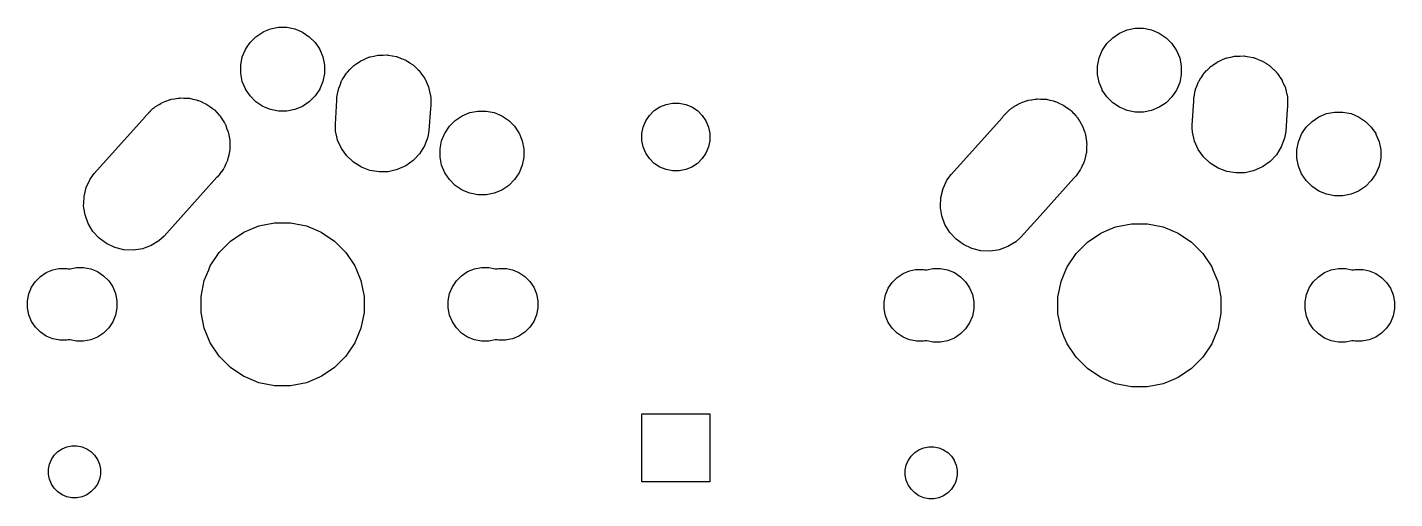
# Model space of a CAD drawing. Extents: x 53 to 306, y -113 to -55.
# Drawn here: x 246.01 to 280.3, y -109.65 to -97.82 of the extents above; entities that cross this region are included whole.
import ezdxf

# ---------------------------------------------------------------- set-up
doc = ezdxf.new("R2010")
doc.units = 0
doc.layers.add('BLACK', color=7, linetype='CONTINUOUS')

msp = doc.modelspace()

# ---------------------------------------------------------------- linework, layer by layer
at = {"layer": 'BLACK', "linetype": 'CONTINUOUS'}
for p, q in [((251.596, -98.205), (251.742, -98.0586)), ((251.742, -98.0586), (251.914, -97.9436)), ((251.914, -97.9436), (251.942, -97.9322)), ((251.942, -97.9322), (252.105, -97.8644)), ((252.105, -97.8644), (252.308, -97.824)), ((252.308, -97.824), (252.516, -97.824)), ((252.516, -97.824), (252.719, -97.8644)), ((252.719, -97.8644), (252.882, -97.9322)), ((252.882, -97.9322), (252.91, -97.9436)), ((252.91, -97.9436), (253.082, -98.0586)), ((253.082, -98.0586), (253.228, -98.205)), ((273.23, -98.0836), (273.402, -97.9686)), ((273.402, -97.9686), (273.593, -97.8894)), ((273.402, -97.9686), (273.402, -97.9686)), ((273.593, -97.8894), (273.796, -97.849)), ((273.796, -97.849), (274.004, -97.849)), ((274.004, -97.849), (274.207, -97.8894)), ((274.207, -97.8894), (274.398, -97.9686)), ((274.398, -97.9686), (274.398, -97.9686)), ((274.398, -97.9686), (274.57, -98.0836)), ((251.401, -98.5684), (251.481, -98.3772)), ((251.481, -98.3772), (251.506, -98.339)), ((251.506, -98.339), (251.596, -98.205)), ((253.228, -98.205), (253.318, -98.339)), ((253.318, -98.339), (253.343, -98.3772)), ((253.343, -98.3772), (253.423, -98.5684)), ((272.889, -98.5934), (272.969, -98.4022)), ((272.969, -98.4022), (272.985, -98.3772)), ((272.985, -98.3772), (273.084, -98.23)), ((273.084, -98.23), (273.23, -98.0836)), ((274.57, -98.0836), (274.716, -98.23)), ((274.716, -98.23), (274.815, -98.3772)), ((274.815, -98.3772), (274.831, -98.4022)), ((274.831, -98.4022), (274.911, -98.5934)), ((251.361, -98.7715), (251.401, -98.5684)), ((253.423, -98.5684), (253.463, -98.7715)), ((254.202, -98.7815), (254.248, -98.751)), ((254.248, -98.751), (254.274, -98.7334)), ((254.274, -98.7334), (254.277, -98.7313)), ((254.277, -98.7313), (254.363, -98.6701)), ((254.363, -98.6701), (254.372, -98.6663)), ((254.372, -98.6663), (254.39, -98.6563)), ((254.39, -98.6563), (254.395, -98.6528)), ((254.395, -98.6528), (254.417, -98.6438)), ((254.417, -98.6438), (254.477, -98.6187)), ((254.477, -98.6187), (254.481, -98.6173)), ((254.481, -98.6173), (254.575, -98.575)), ((254.575, -98.575), (254.583, -98.5731)), ((254.583, -98.5731), (254.603, -98.5667)), ((254.603, -98.5667), (254.609, -98.5642)), ((254.609, -98.5642), (254.699, -98.5463)), ((254.699, -98.5463), (254.703, -98.5455)), ((254.703, -98.5455), (254.8, -98.523)), ((254.8, -98.523), (254.809, -98.5227)), ((254.809, -98.5227), (254.829, -98.5204)), ((254.829, -98.5204), (254.836, -98.519)), ((254.836, -98.519), (254.931, -98.519)), ((254.931, -98.519), (254.935, -98.5189)), ((254.935, -98.5189), (255.032, -98.516)), ((255.032, -98.516), (255.039, -98.5173)), ((255.039, -98.5173), (255.06, -98.519)), ((255.06, -98.519), (255.068, -98.519)), ((255.068, -98.519), (255.164, -98.5381)), ((255.164, -98.5381), (255.167, -98.5387)), ((255.167, -98.5387), (255.26, -98.5543)), ((255.26, -98.5543), (255.267, -98.5569)), ((255.267, -98.5569), (255.287, -98.5626)), ((255.287, -98.5626), (255.295, -98.5642)), ((255.295, -98.5642), (255.388, -98.6028)), ((255.388, -98.6028), (255.391, -98.6041)), ((255.391, -98.6041), (255.477, -98.6365)), ((255.477, -98.6365), (255.483, -98.64)), ((255.483, -98.64), (255.501, -98.6495)), ((255.501, -98.6495), (255.509, -98.6528)), ((255.509, -98.6528), (255.595, -98.7104)), ((255.595, -98.7104), (255.598, -98.7123)), ((255.598, -98.7123), (255.673, -98.7594)), ((272.849, -98.7965), (272.889, -98.5934)), ((274.911, -98.5934), (274.951, -98.7965)), ((275.765, -98.7563), (275.851, -98.6951)), ((275.851, -98.6951), (275.86, -98.6913)), ((275.86, -98.6913), (275.878, -98.6813)), ((275.878, -98.6813), (275.883, -98.6778)), ((275.883, -98.6778), (275.902, -98.6701)), ((275.902, -98.6701), (275.965, -98.6437)), ((275.965, -98.6437), (275.969, -98.6423)), ((275.969, -98.6423), (276.063, -98.6)), ((276.063, -98.6), (276.071, -98.5981)), ((276.071, -98.5981), (276.091, -98.5917)), ((276.091, -98.5917), (276.097, -98.5892)), ((276.097, -98.5892), (276.187, -98.5713)), ((276.187, -98.5713), (276.191, -98.5705)), ((276.191, -98.5705), (276.288, -98.548)), ((276.288, -98.548), (276.297, -98.5477)), ((276.297, -98.5477), (276.317, -98.5454)), ((276.317, -98.5454), (276.324, -98.544)), ((276.324, -98.544), (276.419, -98.544)), ((276.419, -98.544), (276.423, -98.5439)), ((276.423, -98.5439), (276.52, -98.541)), ((276.52, -98.541), (276.527, -98.5423)), ((276.527, -98.5423), (276.548, -98.544)), ((276.548, -98.544), (276.556, -98.544)), ((276.556, -98.544), (276.652, -98.5631)), ((276.652, -98.5631), (276.655, -98.5637)), ((276.655, -98.5637), (276.748, -98.5793)), ((276.748, -98.5793), (276.755, -98.5819)), ((276.755, -98.5819), (276.775, -98.5876)), ((276.775, -98.5876), (276.783, -98.5892)), ((276.783, -98.5892), (276.876, -98.6278)), ((276.876, -98.6278), (276.879, -98.6291)), ((276.879, -98.6291), (276.965, -98.6615)), ((276.965, -98.6615), (276.971, -98.665)), ((276.971, -98.665), (276.989, -98.6745)), ((276.989, -98.6745), (276.997, -98.6778)), ((276.997, -98.6778), (277.083, -98.7354)), ((277.083, -98.7354), (277.086, -98.7373)), ((277.086, -98.7373), (277.161, -98.7844)), ((251.361, -98.9785), (251.361, -98.7715)), ((251.401, -99.1816), (251.361, -98.9785)), ((253.463, -98.9785), (253.423, -99.1816)), ((253.463, -98.7715), (253.463, -98.9785)), ((253.91, -99.138), (253.956, -99.0691)), ((253.956, -99.0691), (253.958, -99.066)), ((253.958, -99.066), (254.016, -98.9731)), ((254.016, -98.9731), (254.023, -98.966)), ((254.023, -98.966), (254.036, -98.9498)), ((254.036, -98.9498), (254.039, -98.9453)), ((254.039, -98.9453), (254.098, -98.8856)), ((254.098, -98.8856), (254.101, -98.8829)), ((254.101, -98.8829), (254.175, -98.8045)), ((254.175, -98.8045), (254.182, -98.799)), ((254.182, -98.799), (254.198, -98.7856)), ((254.198, -98.7856), (254.202, -98.7815)), ((255.673, -98.7594), (255.678, -98.7635)), ((255.678, -98.7635), (255.694, -98.7764)), ((255.694, -98.7764), (255.702, -98.7815)), ((255.702, -98.7815), (255.777, -98.8565)), ((255.777, -98.8565), (255.779, -98.8591)), ((255.779, -98.8591), (255.813, -98.8906)), ((255.813, -98.8906), (255.842, -98.9182)), ((255.842, -98.9182), (255.845, -98.9227)), ((255.845, -98.9227), (255.859, -98.9386)), ((255.859, -98.9386), (255.865, -98.9453)), ((255.865, -98.9453), (255.925, -99.0352)), ((255.925, -99.0352), (255.928, -99.0383)), ((255.928, -99.0383), (255.976, -99.1068)), ((272.849, -99.0035), (272.849, -98.7965)), ((272.889, -99.2066), (272.849, -99.0035)), ((274.951, -99.0035), (274.911, -99.2066)), ((274.951, -98.7965), (274.951, -99.0035)), ((275.398, -99.163), (275.444, -99.0941)), ((275.444, -99.0941), (275.446, -99.091)), ((275.446, -99.091), (275.504, -98.9981)), ((275.504, -98.9981), (275.511, -98.991)), ((275.511, -98.991), (275.524, -98.9748)), ((275.524, -98.9748), (275.527, -98.9703)), ((275.527, -98.9703), (275.586, -98.9106)), ((275.586, -98.9106), (275.589, -98.9079)), ((275.589, -98.9079), (275.663, -98.8295)), ((275.663, -98.8295), (275.67, -98.824)), ((275.67, -98.824), (275.686, -98.8106)), ((275.686, -98.8106), (275.69, -98.8065)), ((275.69, -98.8065), (275.745, -98.7701)), ((275.745, -98.7701), (275.762, -98.7584)), ((275.762, -98.7584), (275.765, -98.7563)), ((277.161, -98.7844), (277.166, -98.7885)), ((277.166, -98.7885), (277.182, -98.8014)), ((277.182, -98.8014), (277.19, -98.8065)), ((277.19, -98.8065), (277.265, -98.8815)), ((277.265, -98.8815), (277.267, -98.8841)), ((277.267, -98.8841), (277.295, -98.9106)), ((277.295, -98.9106), (277.33, -98.9432)), ((277.33, -98.9432), (277.333, -98.9477)), ((277.333, -98.9477), (277.347, -98.9636)), ((277.347, -98.9636), (277.353, -98.9703)), ((277.353, -98.9703), (277.413, -99.0602)), ((277.413, -99.0602), (277.416, -99.0633)), ((277.416, -99.0633), (277.43, -99.0836)), ((277.43, -99.0836), (277.464, -99.1318)), ((251.478, -99.3676), (251.401, -99.1816)), ((251.481, -99.3728), (251.478, -99.3676)), ((251.596, -99.545), (251.481, -99.3728)), ((253.343, -99.3728), (253.228, -99.545)), ((253.346, -99.3676), (253.343, -99.3728)), ((253.423, -99.1816), (253.346, -99.3676)), ((253.792, -99.496), (253.811, -99.3861)), ((253.811, -99.3861), (253.815, -99.3766)), ((253.811, -99.3861), (253.811, -99.3861)), ((253.811, -99.3861), (253.811, -99.3861)), ((253.815, -99.3766), (253.82, -99.3567)), ((253.82, -99.3567), (253.821, -99.352)), ((253.821, -99.352), (253.852, -99.2764)), ((253.852, -99.2764), (253.854, -99.2731)), ((253.854, -99.2731), (253.893, -99.1695)), ((253.893, -99.1695), (253.898, -99.161)), ((253.898, -99.161), (253.908, -99.1426)), ((253.908, -99.1426), (253.91, -99.138)), ((255.976, -99.1068), (255.979, -99.1116)), ((255.979, -99.1116), (255.989, -99.1297)), ((255.989, -99.1297), (255.994, -99.138)), ((255.994, -99.138), (256.036, -99.2394)), ((256.036, -99.2394), (256.038, -99.2427)), ((256.038, -99.2427), (256.072, -99.3181)), ((256.072, -99.3181), (256.073, -99.3229)), ((256.073, -99.3229), (256.079, -99.3426)), ((256.079, -99.3426), (256.083, -99.352)), ((256.083, -99.352), (256.1, -99.4396)), ((256.1, -99.4396), (256.104, -99.4607)), ((272.964, -99.3861), (272.889, -99.2066)), ((272.969, -99.3978), (272.964, -99.3861)), ((273.084, -99.57), (272.969, -99.3978)), ((274.831, -99.3978), (274.716, -99.57)), ((274.836, -99.3861), (274.831, -99.3978)), ((274.911, -99.2066), (274.836, -99.3861)), ((275.28, -99.521), (275.299, -99.4111)), ((275.299, -99.4111), (275.303, -99.4016)), ((275.299, -99.4111), (275.299, -99.4111)), ((275.299, -99.4111), (275.299, -99.4111)), ((275.303, -99.4016), (275.308, -99.3817)), ((275.308, -99.3817), (275.309, -99.377)), ((275.309, -99.377), (275.34, -99.3014)), ((275.34, -99.3014), (275.342, -99.2981)), ((275.342, -99.2981), (275.381, -99.1945)), ((275.381, -99.1945), (275.386, -99.186)), ((275.386, -99.186), (275.396, -99.1676)), ((275.396, -99.1676), (275.398, -99.163)), ((277.464, -99.1318), (277.467, -99.1366)), ((277.467, -99.1366), (277.477, -99.1547)), ((277.477, -99.1547), (277.482, -99.163)), ((277.482, -99.163), (277.524, -99.2644)), ((277.524, -99.2644), (277.526, -99.2677)), ((277.526, -99.2677), (277.56, -99.3431)), ((277.56, -99.3431), (277.561, -99.3479)), ((277.561, -99.3479), (277.567, -99.3676)), ((277.567, -99.3676), (277.571, -99.377)), ((277.571, -99.377), (277.582, -99.4336)), ((277.582, -99.4336), (277.592, -99.4857)), ((249.278, -99.7841), (249.283, -99.7811)), ((249.283, -99.7811), (249.317, -99.7584)), ((249.317, -99.7584), (249.355, -99.7328)), ((249.355, -99.7328), (249.37, -99.7265)), ((249.37, -99.7265), (249.387, -99.7179)), ((249.387, -99.7179), (249.401, -99.7093)), ((249.401, -99.7093), (249.484, -99.6794)), ((249.484, -99.6794), (249.489, -99.6775)), ((249.489, -99.6775), (249.569, -99.6442)), ((249.569, -99.6442), (249.585, -99.641)), ((249.585, -99.641), (249.603, -99.6359)), ((249.603, -99.6359), (249.619, -99.6302)), ((249.619, -99.6302), (249.705, -99.6169)), ((249.705, -99.6169), (249.711, -99.616)), ((249.711, -99.616), (249.796, -99.599)), ((249.796, -99.599), (249.813, -99.599)), ((249.813, -99.599), (249.832, -99.5976)), ((249.832, -99.5976), (249.848, -99.595)), ((249.848, -99.595), (249.848, -99.595)), ((249.848, -99.595), (249.852, -99.5952)), ((249.852, -99.5952), (249.935, -99.5989)), ((249.935, -99.5989), (249.941, -99.599)), ((249.941, -99.599), (250.028, -99.599)), ((250.028, -99.599), (250.044, -99.6022)), ((250.044, -99.6022), (250.063, -99.6045)), ((250.063, -99.6045), (250.08, -99.6052)), ((250.08, -99.6052), (250.164, -99.626)), ((250.164, -99.626), (250.17, -99.6272)), ((250.17, -99.6272), (250.255, -99.6442)), ((250.255, -99.6442), (250.27, -99.6505)), ((250.27, -99.6505), (250.288, -99.6564)), ((250.288, -99.6564), (250.3, -99.6592)), ((250.3, -99.6592), (250.305, -99.6604)), ((250.305, -99.6604), (250.384, -99.6973)), ((250.384, -99.6973), (250.389, -99.6995)), ((250.389, -99.6995), (250.469, -99.7328)), ((250.469, -99.7328), (250.479, -99.7397)), ((250.479, -99.7397), (250.483, -99.742)), ((250.483, -99.742), (250.499, -99.7514)), ((250.499, -99.7514), (250.514, -99.7584)), ((250.514, -99.7584), (250.585, -99.81)), ((251.742, -99.6914), (251.596, -99.545)), ((251.914, -99.8064), (251.742, -99.6914)), ((253.082, -99.6914), (252.91, -99.8064)), ((253.228, -99.545), (253.082, -99.6914)), ((253.735, -100.253), (253.776, -99.6524)), ((253.776, -99.579), (253.792, -99.4996)), ((253.776, -99.5792), (253.776, -99.579)), ((253.776, -99.644), (253.776, -99.5792)), ((253.776, -99.6524), (253.776, -99.644)), ((253.792, -99.4996), (253.792, -99.496)), ((256.104, -99.4607), (256.105, -99.4644)), ((256.105, -99.4644), (256.124, -99.5438)), ((256.124, -99.5438), (256.124, -99.5485)), ((256.124, -99.5485), (256.126, -99.5692)), ((256.126, -99.5692), (256.127, -99.5735)), ((256.127, -99.5735), (256.128, -99.5792)), ((256.128, -99.5792), (256.128, -99.6906)), ((256.128, -99.6906), (256.128, -99.6944)), ((256.128, -99.6944), (256.129, -99.7173)), ((256.129, -99.7173), (256.128, -99.7241)), ((256.128, -99.7241), (256.128, -99.7325)), ((256.128, -99.7325), (256.128, -99.8108)), ((261.873, -99.8219), (262.028, -99.7577)), ((262.028, -99.7577), (262.192, -99.725)), ((262.192, -99.725), (262.36, -99.725)), ((262.36, -99.725), (262.524, -99.7577)), ((262.524, -99.7577), (262.679, -99.8219)), ((270.771, -99.8061), (270.815, -99.7764)), ((270.815, -99.7764), (270.843, -99.7578)), ((270.843, -99.7578), (270.858, -99.7515)), ((270.858, -99.7515), (270.875, -99.7429)), ((270.875, -99.7429), (270.889, -99.7343)), ((270.889, -99.7343), (270.972, -99.7044)), ((270.972, -99.7044), (270.977, -99.7025)), ((270.977, -99.7025), (271.057, -99.6692)), ((271.057, -99.6692), (271.073, -99.666)), ((271.073, -99.666), (271.091, -99.6609)), ((271.091, -99.6609), (271.107, -99.6552)), ((271.107, -99.6552), (271.193, -99.6419)), ((271.193, -99.6419), (271.199, -99.641)), ((271.199, -99.641), (271.284, -99.624)), ((271.284, -99.624), (271.301, -99.624)), ((271.301, -99.624), (271.32, -99.6226)), ((271.32, -99.6226), (271.336, -99.62)), ((271.336, -99.62), (271.336, -99.62)), ((271.336, -99.62), (271.34, -99.6202)), ((271.34, -99.6202), (271.423, -99.6239)), ((271.423, -99.6239), (271.429, -99.624)), ((271.429, -99.624), (271.516, -99.624)), ((271.516, -99.624), (271.532, -99.6272)), ((271.532, -99.6272), (271.551, -99.6295)), ((271.551, -99.6295), (271.568, -99.6302)), ((271.568, -99.6302), (271.652, -99.651)), ((271.652, -99.651), (271.658, -99.6522)), ((271.658, -99.6522), (271.743, -99.6692)), ((271.743, -99.6692), (271.758, -99.6755)), ((271.758, -99.6755), (271.776, -99.6814)), ((271.776, -99.6814), (271.788, -99.6842)), ((271.788, -99.6842), (271.793, -99.6854)), ((271.793, -99.6854), (271.872, -99.7223)), ((271.872, -99.7223), (271.877, -99.7245)), ((271.877, -99.7245), (271.957, -99.7578)), ((271.957, -99.7578), (271.957, -99.7578)), ((271.957, -99.7578), (271.971, -99.767)), ((271.971, -99.767), (271.987, -99.7764)), ((271.987, -99.7764), (272.002, -99.7834)), ((272.002, -99.7834), (272.073, -99.835)), ((273.23, -99.7164), (273.084, -99.57)), ((273.402, -99.8314), (273.23, -99.7164)), ((274.57, -99.7164), (274.398, -99.8314)), ((274.716, -99.57), (274.57, -99.7164)), ((275.223, -100.278), (275.264, -99.6774)), ((275.264, -99.6042), (275.28, -99.5246)), ((275.264, -99.669), (275.264, -99.6042)), ((275.264, -99.6774), (275.264, -99.669)), ((275.28, -99.5246), (275.28, -99.521)), ((277.592, -99.4857), (277.593, -99.4894)), ((277.593, -99.4894), (277.612, -99.5688)), ((277.612, -99.5688), (277.612, -99.5735)), ((277.612, -99.5735), (277.614, -99.5942)), ((277.614, -99.5942), (277.616, -99.6022)), ((277.616, -99.6022), (277.616, -99.6042)), ((277.616, -99.6042), (277.616, -99.7156)), ((277.616, -99.7156), (277.616, -99.7193)), ((277.616, -99.7193), (277.617, -99.7423)), ((277.617, -99.7423), (277.616, -99.7491)), ((277.616, -99.7491), (277.616, -99.7575)), ((277.616, -99.7575), (277.616, -99.8358)), ((247.688, -101.493), (248.975, -100.059)), ((248.975, -100.059), (248.986, -100.045)), ((248.986, -100.045), (248.999, -100.025)), ((248.999, -100.025), (249.055, -99.9685)), ((249.055, -99.9685), (249.06, -99.9636)), ((249.06, -99.9636), (249.075, -99.9466)), ((249.075, -99.9466), (249.097, -99.9268)), ((249.075, -99.9466), (249.075, -99.9466)), ((249.075, -99.9466), (249.075, -99.9466)), ((249.097, -99.9268), (249.101, -99.923)), ((249.101, -99.923), (249.162, -99.8615)), ((249.162, -99.8615), (249.176, -99.8524)), ((249.176, -99.8524), (249.191, -99.8406)), ((249.191, -99.8406), (249.201, -99.8314)), ((249.201, -99.8314), (249.203, -99.8294)), ((249.203, -99.8294), (249.278, -99.7841)), ((250.585, -99.81), (250.589, -99.8131)), ((250.589, -99.8131), (250.622, -99.835)), ((250.622, -99.835), (250.662, -99.8615)), ((250.662, -99.8615), (250.673, -99.8733)), ((250.673, -99.8733), (250.688, -99.8856)), ((250.688, -99.8856), (250.701, -99.8954)), ((250.701, -99.8954), (250.76, -99.9597)), ((250.76, -99.9597), (250.764, -99.9637)), ((250.764, -99.9637), (250.825, -100.025)), ((250.825, -100.025), (250.835, -100.039)), ((250.835, -100.039), (250.846, -100.054)), ((250.846, -100.054), (250.858, -100.066)), ((250.858, -100.066), (250.903, -100.141)), ((252.105, -99.8856), (251.914, -99.8064)), ((251.914, -99.8064), (251.914, -99.8064)), ((251.914, -99.8064), (251.914, -99.8064)), ((252.308, -99.926), (252.105, -99.8856)), ((252.516, -99.926), (252.308, -99.926)), ((252.719, -99.8856), (252.516, -99.926)), ((252.91, -99.8064), (252.719, -99.8856)), ((252.91, -99.8064), (252.91, -99.8064)), ((252.91, -99.8064), (252.91, -99.8064)), ((256.119, -99.8619), (256.081, -100.413)), ((256.121, -99.846), (256.119, -99.8619)), ((256.128, -99.8108), (256.121, -99.846)), ((256.742, -100.159), (256.914, -100.044)), ((256.914, -100.044), (257.105, -99.9644)), ((256.914, -100.044), (256.914, -100.044)), ((257.105, -99.9644), (257.308, -99.924)), ((257.308, -99.924), (257.516, -99.924)), ((257.516, -99.924), (257.719, -99.9644)), ((257.719, -99.9644), (257.91, -100.044)), ((257.91, -100.044), (257.91, -100.044)), ((257.91, -100.044), (258.082, -100.159)), ((261.522, -100.173), (261.615, -100.034)), ((261.615, -100.034), (261.734, -99.915)), ((261.734, -99.915), (261.873, -99.8219)), ((262.679, -99.8219), (262.818, -99.915)), ((262.818, -99.915), (262.937, -100.034)), ((262.937, -100.034), (263.03, -100.173)), ((269.176, -101.518), (270.463, -100.084)), ((270.463, -100.084), (270.474, -100.07)), ((270.474, -100.07), (270.487, -100.05)), ((270.487, -100.05), (270.543, -99.9935)), ((270.543, -99.9935), (270.548, -99.9886)), ((270.548, -99.9886), (270.563, -99.9716)), ((270.563, -99.9716), (270.585, -99.9518)), ((270.563, -99.9716), (270.563, -99.9716)), ((270.563, -99.9716), (270.563, -99.9716)), ((270.585, -99.9518), (270.589, -99.948)), ((270.589, -99.948), (270.65, -99.8865)), ((270.65, -99.8865), (270.664, -99.8774)), ((270.664, -99.8774), (270.679, -99.8656)), ((270.679, -99.8656), (270.691, -99.8544)), ((270.691, -99.8544), (270.766, -99.8091)), ((270.691, -99.8544), (270.691, -99.8544)), ((270.766, -99.8091), (270.771, -99.8061)), ((272.073, -99.835), (272.077, -99.8381)), ((272.077, -99.8381), (272.15, -99.8865)), ((272.15, -99.8865), (272.161, -99.8983)), ((272.161, -99.8983), (272.176, -99.9106)), ((272.176, -99.9106), (272.189, -99.9204)), ((272.189, -99.9204), (272.248, -99.9847)), ((272.248, -99.9847), (272.252, -99.9887)), ((272.252, -99.9887), (272.313, -100.05)), ((272.313, -100.05), (272.323, -100.064)), ((272.323, -100.064), (272.334, -100.079)), ((272.334, -100.079), (272.346, -100.091)), ((272.346, -100.091), (272.391, -100.166)), ((273.593, -99.9106), (273.402, -99.8314)), ((273.402, -99.8314), (273.402, -99.8314)), ((273.402, -99.8314), (273.402, -99.8314)), ((273.796, -99.951), (273.593, -99.9106)), ((274.004, -99.951), (273.796, -99.951)), ((274.207, -99.9106), (274.004, -99.951)), ((274.398, -99.8314), (274.207, -99.9106)), ((274.398, -99.8314), (274.398, -99.8314)), ((274.398, -99.8314), (274.398, -99.8314)), ((277.607, -99.8869), (277.569, -100.438)), ((277.609, -99.871), (277.607, -99.8869)), ((277.616, -99.8358), (277.609, -99.871)), ((278.23, -100.184), (278.402, -100.069)), ((278.402, -100.069), (278.593, -99.9894)), ((278.402, -100.069), (278.402, -100.069)), ((278.593, -99.9894), (278.796, -99.949)), ((278.796, -99.949), (279.004, -99.949)), ((279.004, -99.949), (279.207, -99.9894)), ((279.207, -99.9894), (279.398, -100.069)), ((279.398, -100.069), (279.398, -100.069)), ((279.398, -100.069), (279.57, -100.184)), ((250.903, -100.141), (250.906, -100.145)), ((250.906, -100.145), (250.954, -100.218)), ((250.954, -100.218), (250.961, -100.233)), ((250.961, -100.233), (250.969, -100.25)), ((250.969, -100.25), (250.978, -100.264)), ((250.978, -100.264), (251.007, -100.346)), ((251.007, -100.346), (251.009, -100.351)), ((251.009, -100.351), (251.04, -100.426)), ((251.04, -100.426), (251.043, -100.432)), ((251.043, -100.432), (251.046, -100.448)), ((251.046, -100.448), (251.051, -100.467)), ((251.051, -100.467), (251.057, -100.482)), ((253.736, -100.289), (253.735, -100.253)), ((253.74, -100.426), (253.736, -100.289)), ((253.774, -100.574), (253.74, -100.426)), ((256.081, -100.413), (256.053, -100.584)), ((256.486, -100.47), (256.596, -100.305)), ((256.596, -100.305), (256.742, -100.159)), ((258.082, -100.159), (258.228, -100.305)), ((258.228, -100.305), (258.338, -100.47)), ((261.425, -100.492), (261.458, -100.328)), ((261.458, -100.328), (261.522, -100.173)), ((263.03, -100.173), (263.094, -100.328)), ((263.094, -100.328), (263.127, -100.492)), ((272.391, -100.166), (272.394, -100.17)), ((272.394, -100.17), (272.442, -100.243)), ((272.442, -100.243), (272.449, -100.258)), ((272.449, -100.258), (272.457, -100.275)), ((272.457, -100.275), (272.466, -100.289)), ((272.466, -100.289), (272.495, -100.371)), ((272.495, -100.371), (272.497, -100.376)), ((272.497, -100.376), (272.531, -100.457)), ((272.531, -100.457), (272.531, -100.457)), ((272.531, -100.457), (272.534, -100.473)), ((275.225, -100.351), (275.223, -100.278)), ((275.228, -100.451), (275.225, -100.351)), ((275.263, -100.604), (275.228, -100.451)), ((277.569, -100.438), (277.541, -100.609)), ((277.975, -100.492), (278.084, -100.33)), ((278.084, -100.33), (278.23, -100.184)), ((279.57, -100.184), (279.716, -100.33)), ((279.716, -100.33), (279.825, -100.492)), ((251.057, -100.482), (251.07, -100.568)), ((251.07, -100.568), (251.071, -100.573)), ((251.071, -100.573), (251.088, -100.659)), ((251.088, -100.659), (251.088, -100.676)), ((251.088, -100.676), (251.089, -100.695)), ((251.092, -100.711), (251.088, -100.798)), ((251.088, -100.798), (251.088, -100.803)), ((251.088, -100.803), (251.088, -100.891)), ((251.089, -100.695), (251.092, -100.711)), ((251.092, -100.711), (251.092, -100.711)), ((253.792, -100.652), (253.774, -100.574)), ((253.887, -100.863), (253.792, -100.652)), ((255.97, -100.8), (255.848, -100.997)), ((256.053, -100.584), (255.97, -100.8)), ((256.361, -100.871), (256.401, -100.668)), ((256.401, -100.668), (256.481, -100.477)), ((256.481, -100.477), (256.486, -100.47)), ((258.338, -100.47), (258.343, -100.477)), ((258.343, -100.477), (258.423, -100.668)), ((258.423, -100.668), (258.463, -100.871)), ((261.425, -100.66), (261.425, -100.492)), ((261.458, -100.824), (261.425, -100.66)), ((263.127, -100.66), (263.094, -100.824)), ((263.127, -100.492), (263.127, -100.66)), ((272.534, -100.473), (272.539, -100.492)), ((272.539, -100.492), (272.545, -100.507)), ((272.545, -100.507), (272.558, -100.593)), ((272.558, -100.593), (272.559, -100.598)), ((272.559, -100.598), (272.576, -100.682)), ((272.576, -100.682), (272.576, -100.684)), ((272.576, -100.684), (272.576, -100.701)), ((272.576, -100.701), (272.577, -100.72)), ((272.58, -100.736), (272.576, -100.823)), ((272.577, -100.72), (272.58, -100.736)), ((272.58, -100.736), (272.58, -100.736)), ((275.28, -100.677), (275.263, -100.604)), ((275.375, -100.888), (275.28, -100.677)), ((277.541, -100.609), (277.458, -100.825)), ((277.849, -100.896), (277.889, -100.693)), ((277.889, -100.693), (277.969, -100.502)), ((277.969, -100.502), (277.975, -100.492)), ((279.825, -100.492), (279.831, -100.502)), ((279.831, -100.502), (279.911, -100.693)), ((279.911, -100.693), (279.951, -100.896)), ((251.031, -101.151), (251.027, -101.168)), ((251.036, -101.133), (251.031, -101.151)), ((251.043, -101.118), (251.036, -101.133)), ((251.048, -101.09), (251.043, -101.118)), ((251.06, -101.032), (251.048, -101.09)), ((251.061, -101.027), (251.06, -101.032)), ((251.082, -100.943), (251.061, -101.027)), ((251.085, -100.907), (251.082, -100.926)), ((251.082, -100.926), (251.082, -100.943)), ((251.088, -100.891), (251.085, -100.906)), ((251.085, -100.906), (251.085, -100.907)), ((254.022, -101.052), (253.887, -100.863)), ((254.19, -101.211), (254.022, -101.052)), ((255.848, -100.997), (255.689, -101.165)), ((256.361, -101.079), (256.361, -100.871)), ((256.401, -101.282), (256.361, -101.079)), ((258.463, -101.079), (258.423, -101.282)), ((258.463, -100.871), (258.463, -101.079)), ((261.522, -100.979), (261.458, -100.824)), ((261.615, -101.118), (261.522, -100.979)), ((261.734, -101.237), (261.615, -101.118)), ((262.937, -101.118), (262.818, -101.237)), ((263.03, -100.979), (262.937, -101.118)), ((263.094, -100.824), (263.03, -100.979)), ((272.526, -101.154), (272.524, -101.158)), ((272.531, -101.143), (272.526, -101.154)), ((272.548, -101.057), (272.531, -101.143)), ((272.549, -101.052), (272.548, -101.057)), ((272.57, -100.968), (272.549, -101.052)), ((272.573, -100.932), (272.57, -100.951)), ((272.57, -100.951), (272.57, -100.968)), ((272.576, -100.916), (272.573, -100.932)), ((272.576, -100.823), (272.576, -100.828)), ((272.576, -100.828), (272.576, -100.916)), ((275.51, -101.077), (275.375, -100.888)), ((275.678, -101.236), (275.51, -101.077)), ((277.336, -101.022), (277.177, -101.19)), ((277.458, -100.825), (277.336, -101.022)), ((277.849, -101.104), (277.849, -100.896)), ((277.889, -101.307), (277.849, -101.104)), ((279.951, -101.104), (279.911, -101.307)), ((279.951, -100.896), (279.951, -101.104)), ((247.585, -101.633), (247.688, -101.493)), ((247.688, -101.493), (247.688, -101.493)), ((247.688, -101.493), (247.688, -101.493)), ((250.874, -101.452), (250.825, -101.525)), ((250.877, -101.447), (250.874, -101.452)), ((250.929, -101.377), (250.877, -101.447)), ((250.936, -101.362), (250.929, -101.377)), ((250.945, -101.346), (250.936, -101.362)), ((250.954, -101.332), (250.945, -101.346)), ((250.988, -101.251), (250.954, -101.332)), ((250.954, -101.332), (250.954, -101.332)), ((250.99, -101.246), (250.988, -101.251)), ((251.027, -101.168), (250.99, -101.246)), ((254.387, -101.333), (254.19, -101.211)), ((254.603, -101.416), (254.387, -101.333)), ((254.832, -101.454), (254.603, -101.416)), ((254.94, -101.451), (254.832, -101.454)), ((255.063, -101.447), (254.94, -101.451)), ((255.264, -101.401), (255.063, -101.447)), ((255.289, -101.395), (255.264, -101.401)), ((255.5, -101.3), (255.289, -101.395)), ((255.689, -101.165), (255.5, -101.3)), ((256.481, -101.473), (256.401, -101.282)), ((256.596, -101.645), (256.481, -101.473)), ((256.481, -101.473), (256.481, -101.473)), ((258.343, -101.473), (258.228, -101.645)), ((258.423, -101.282), (258.343, -101.473)), ((258.343, -101.473), (258.343, -101.473)), ((261.873, -101.33), (261.734, -101.237)), ((262.028, -101.394), (261.873, -101.33)), ((262.192, -101.427), (262.028, -101.394)), ((262.36, -101.427), (262.192, -101.427)), ((262.524, -101.394), (262.36, -101.427)), ((262.679, -101.33), (262.524, -101.394)), ((262.818, -101.237), (262.679, -101.33)), ((272.362, -101.477), (272.313, -101.55)), ((272.365, -101.472), (272.362, -101.477)), ((272.417, -101.402), (272.365, -101.472)), ((272.424, -101.387), (272.417, -101.402)), ((272.433, -101.371), (272.424, -101.387)), ((272.442, -101.357), (272.433, -101.371)), ((272.476, -101.276), (272.442, -101.357)), ((272.442, -101.357), (272.442, -101.357)), ((272.478, -101.271), (272.476, -101.276)), ((272.515, -101.193), (272.478, -101.271)), ((272.519, -101.176), (272.515, -101.193)), ((272.524, -101.158), (272.519, -101.176)), ((275.875, -101.358), (275.678, -101.236)), ((276.091, -101.441), (275.875, -101.358)), ((276.32, -101.479), (276.091, -101.441)), ((276.428, -101.476), (276.32, -101.479)), ((276.551, -101.472), (276.428, -101.476)), ((276.752, -101.426), (276.551, -101.472)), ((276.777, -101.42), (276.752, -101.426)), ((276.988, -101.325), (276.777, -101.42)), ((277.177, -101.19), (276.988, -101.325)), ((277.969, -101.498), (277.889, -101.307)), ((278.084, -101.67), (277.969, -101.498)), ((277.969, -101.498), (277.969, -101.498)), ((279.831, -101.498), (279.716, -101.67)), ((279.911, -101.307), (279.831, -101.498)), ((279.831, -101.498), (279.831, -101.498)), ((247.487, -101.842), (247.585, -101.633)), ((250.764, -101.587), (249.439, -103.063)), ((250.768, -101.582), (250.764, -101.587)), ((250.825, -101.525), (250.768, -101.582)), ((256.742, -101.791), (256.596, -101.645)), ((256.914, -101.906), (256.742, -101.791)), ((258.082, -101.791), (257.91, -101.906)), ((258.228, -101.645), (258.082, -101.791)), ((268.975, -101.867), (269.073, -101.658)), ((269.073, -101.658), (269.176, -101.518)), ((269.176, -101.518), (269.176, -101.518)), ((269.176, -101.518), (269.176, -101.518)), ((272.252, -101.612), (271.407, -102.553)), ((272.256, -101.607), (272.252, -101.612)), ((272.313, -101.55), (272.256, -101.607)), ((278.23, -101.816), (278.084, -101.67)), ((278.402, -101.931), (278.23, -101.816)), ((279.57, -101.816), (279.398, -101.931)), ((279.716, -101.67), (279.57, -101.816)), ((247.425, -102.234), (247.432, -102.067)), ((247.432, -102.067), (247.487, -101.842)), ((257.105, -101.986), (256.914, -101.906)), ((256.914, -101.906), (256.914, -101.906)), ((256.914, -101.906), (256.914, -101.906)), ((257.308, -102.026), (257.105, -101.986)), ((257.516, -102.026), (257.308, -102.026)), ((257.719, -101.986), (257.516, -102.026)), ((257.91, -101.906), (257.719, -101.986)), ((257.91, -101.906), (257.91, -101.906)), ((257.91, -101.906), (257.91, -101.906)), ((268.91, -102.318), (268.92, -102.092)), ((268.92, -102.092), (268.975, -101.867)), ((278.593, -102.011), (278.402, -101.931)), ((278.402, -101.931), (278.402, -101.931)), ((278.402, -101.931), (278.402, -101.931)), ((278.796, -102.051), (278.593, -102.011)), ((279.004, -102.051), (278.796, -102.051)), ((279.207, -102.011), (279.004, -102.051)), ((279.398, -101.931), (279.207, -102.011)), ((279.398, -101.931), (279.398, -101.931)), ((279.398, -101.931), (279.398, -101.931)), ((247.422, -102.299), (247.425, -102.234)), ((247.43, -102.351), (247.422, -102.299)), ((247.457, -102.528), (247.43, -102.351)), ((268.91, -102.324), (268.91, -102.318)), ((268.914, -102.351), (268.91, -102.324)), ((268.945, -102.553), (268.914, -102.351)), ((247.536, -102.746), (247.457, -102.528)), ((247.656, -102.944), (247.536, -102.746)), ((251.598, -102.899), (251.816, -102.809)), ((251.816, -102.809), (252.211, -102.73)), ((252.211, -102.73), (252.613, -102.73)), ((252.613, -102.73), (253.008, -102.809)), ((253.008, -102.809), (253.226, -102.899)), ((269.024, -102.771), (268.945, -102.553)), ((269.144, -102.969), (269.024, -102.771)), ((271.407, -102.553), (270.927, -103.088)), ((273.086, -102.924), (273.304, -102.834)), ((273.304, -102.834), (273.699, -102.755)), ((273.699, -102.755), (274.101, -102.755)), ((274.101, -102.755), (274.496, -102.834)), ((274.496, -102.834), (274.714, -102.924)), ((247.813, -103.115), (247.656, -102.944)), ((248, -103.252), (247.813, -103.115)), ((249.311, -103.181), (249.113, -103.301)), ((249.439, -103.063), (249.311, -103.181)), ((249.439, -103.063), (249.439, -103.063)), ((250.824, -103.471), (251.108, -103.187)), ((251.108, -103.187), (251.443, -102.963)), ((251.443, -102.963), (251.598, -102.899)), ((253.226, -102.899), (253.381, -102.963)), ((253.381, -102.963), (253.716, -103.187)), ((253.716, -103.187), (254, -103.471)), ((269.301, -103.14), (269.144, -102.969)), ((269.488, -103.277), (269.301, -103.14)), ((270.799, -103.206), (270.601, -103.326)), ((270.927, -103.088), (270.799, -103.206)), ((272.312, -103.496), (272.596, -103.212)), ((272.596, -103.212), (272.931, -102.988)), ((272.931, -102.988), (273.086, -102.924)), ((274.714, -102.924), (274.869, -102.988)), ((274.869, -102.988), (275.204, -103.212)), ((275.204, -103.212), (275.488, -103.496)), ((248.209, -103.35), (248, -103.252)), ((248.434, -103.405), (248.209, -103.35)), ((248.666, -103.415), (248.434, -103.405)), ((248.849, -103.387), (248.666, -103.415)), ((248.666, -103.415), (248.666, -103.415)), ((248.895, -103.38), (248.849, -103.387)), ((249.113, -103.301), (248.895, -103.38)), ((250.6, -103.806), (250.824, -103.471)), ((254, -103.471), (254.224, -103.806)), ((269.697, -103.375), (269.488, -103.277)), ((269.922, -103.43), (269.697, -103.375)), ((270.154, -103.44), (269.922, -103.43)), ((270.337, -103.412), (270.154, -103.44)), ((270.154, -103.44), (270.154, -103.44)), ((270.383, -103.405), (270.337, -103.412)), ((270.601, -103.326), (270.383, -103.405)), ((272.088, -103.831), (272.312, -103.496)), ((275.488, -103.496), (275.712, -103.831)), ((246.649, -103.909), (246.798, -103.879)), ((246.798, -103.879), (246.823, -103.874)), ((246.823, -103.874), (247.001, -103.874)), ((247.001, -103.874), (247.034, -103.881)), ((247.034, -103.881), (247.058, -103.883)), ((247.058, -103.883), (247.082, -103.881)), ((247.082, -103.881), (247.241, -103.849)), ((247.241, -103.849), (247.423, -103.849)), ((247.423, -103.849), (247.602, -103.885)), ((247.602, -103.885), (247.771, -103.954)), ((250.559, -103.906), (250.6, -103.806)), ((254.224, -103.806), (254.265, -103.906)), ((257.053, -103.954), (257.222, -103.885)), ((257.222, -103.885), (257.401, -103.849)), ((257.401, -103.849), (257.583, -103.849)), ((257.583, -103.849), (257.742, -103.881)), ((257.742, -103.881), (257.766, -103.883)), ((257.766, -103.883), (257.79, -103.881)), ((257.79, -103.881), (257.823, -103.874)), ((257.823, -103.874), (258.001, -103.874)), ((258.001, -103.874), (258.026, -103.879)), ((258.026, -103.879), (258.175, -103.909)), ((268.57, -103.906), (268.729, -103.874)), ((268.729, -103.874), (268.911, -103.874)), ((268.911, -103.874), (269.09, -103.91)), ((272.055, -103.91), (272.088, -103.831)), ((275.712, -103.831), (275.745, -103.91)), ((278.71, -103.91), (278.889, -103.874)), ((278.889, -103.874), (279.071, -103.874)), ((279.071, -103.874), (279.23, -103.906)), ((246.114, -104.348), (246.212, -104.201)), ((246.212, -104.201), (246.338, -104.075)), ((246.338, -104.075), (246.485, -103.977)), ((246.485, -103.977), (246.649, -103.909)), ((247.771, -103.954), (247.922, -104.056)), ((247.922, -104.056), (248.051, -104.185)), ((248.051, -104.185), (248.153, -104.336)), ((250.367, -104.574), (250.446, -104.179)), ((250.446, -104.179), (250.559, -103.906)), ((254.265, -103.906), (254.378, -104.179)), ((254.378, -104.179), (254.457, -104.574)), ((256.671, -104.336), (256.773, -104.185)), ((256.773, -104.185), (256.902, -104.056)), ((256.902, -104.056), (257.053, -103.954)), ((258.175, -103.909), (258.339, -103.977)), ((258.339, -103.977), (258.486, -104.075)), ((258.486, -104.075), (258.612, -104.201)), ((258.612, -104.201), (258.71, -104.348)), ((267.602, -104.373), (267.7, -104.226)), ((267.7, -104.226), (267.826, -104.1)), ((267.826, -104.1), (267.973, -104.002)), ((267.973, -104.002), (268.137, -103.934)), ((268.137, -103.934), (268.286, -103.904)), ((268.286, -103.904), (268.311, -103.899)), ((268.311, -103.899), (268.489, -103.899)), ((268.489, -103.899), (268.522, -103.906)), ((268.522, -103.906), (268.546, -103.908)), ((268.546, -103.908), (268.57, -103.906)), ((269.09, -103.91), (269.259, -103.979)), ((269.259, -103.979), (269.41, -104.081)), ((269.41, -104.081), (269.539, -104.21)), ((269.539, -104.21), (269.641, -104.361)), ((271.855, -104.599), (271.934, -104.204)), ((271.934, -104.204), (272.055, -103.91)), ((275.745, -103.91), (275.866, -104.204)), ((275.866, -104.204), (275.945, -104.599)), ((278.159, -104.361), (278.261, -104.21)), ((278.261, -104.21), (278.39, -104.081)), ((278.39, -104.081), (278.541, -103.979)), ((278.541, -103.979), (278.71, -103.91)), ((279.23, -103.906), (279.254, -103.908)), ((279.254, -103.908), (279.278, -103.906)), ((279.278, -103.906), (279.311, -103.899)), ((279.311, -103.899), (279.489, -103.899)), ((279.489, -103.899), (279.514, -103.904)), ((279.514, -103.904), (279.663, -103.934)), ((279.663, -103.934), (279.827, -104.002)), ((279.827, -104.002), (279.974, -104.1)), ((279.974, -104.1), (280.1, -104.226)), ((280.1, -104.226), (280.198, -104.373)), ((246.011, -104.686), (246.046, -104.512)), ((246.046, -104.512), (246.114, -104.348)), ((248.153, -104.336), (248.222, -104.505)), ((248.222, -104.505), (248.258, -104.684)), ((250.367, -104.976), (250.367, -104.574)), ((254.457, -104.574), (254.457, -104.976)), ((256.566, -104.684), (256.602, -104.505)), ((256.602, -104.505), (256.671, -104.336)), ((258.71, -104.348), (258.778, -104.512)), ((258.778, -104.512), (258.813, -104.686)), ((267.499, -104.711), (267.534, -104.537)), ((267.534, -104.537), (267.602, -104.373)), ((269.641, -104.361), (269.71, -104.53)), ((269.71, -104.53), (269.746, -104.709)), ((278.054, -104.709), (278.09, -104.53)), ((278.09, -104.53), (278.159, -104.361)), ((280.198, -104.373), (280.266, -104.537)), ((280.266, -104.537), (280.301, -104.711)), ((246.011, -104.864), (246.011, -104.686)), ((246.046, -105.038), (246.011, -104.864)), ((248.258, -104.866), (248.222, -105.045)), ((248.258, -104.684), (248.258, -104.866)), ((256.566, -104.866), (256.566, -104.684)), ((256.602, -105.045), (256.566, -104.866)), ((258.813, -104.864), (258.778, -105.038)), ((258.813, -104.686), (258.813, -104.864)), ((267.499, -104.889), (267.499, -104.711)), ((267.534, -105.063), (267.499, -104.889)), ((269.746, -104.891), (269.71, -105.07)), ((269.746, -104.709), (269.746, -104.891)), ((271.855, -105.001), (271.855, -104.599)), ((275.945, -104.599), (275.945, -105.001)), ((278.054, -104.891), (278.054, -104.709)), ((278.09, -105.07), (278.054, -104.891)), ((280.301, -104.889), (280.266, -105.063)), ((280.301, -104.711), (280.301, -104.889)), ((246.114, -105.202), (246.046, -105.038)), ((246.212, -105.349), (246.114, -105.202)), ((248.153, -105.214), (248.051, -105.365)), ((248.222, -105.045), (248.153, -105.214)), ((250.446, -105.371), (250.367, -104.976)), ((254.457, -104.976), (254.378, -105.371)), ((256.671, -105.214), (256.602, -105.045)), ((256.773, -105.365), (256.671, -105.214)), ((258.71, -105.202), (258.612, -105.349)), ((258.778, -105.038), (258.71, -105.202)), ((267.602, -105.227), (267.534, -105.063)), ((267.7, -105.374), (267.602, -105.227)), ((269.641, -105.239), (269.539, -105.39)), ((269.71, -105.07), (269.641, -105.239)), ((271.934, -105.396), (271.855, -105.001)), ((275.945, -105.001), (275.866, -105.396)), ((278.159, -105.239), (278.09, -105.07)), ((278.261, -105.39), (278.159, -105.239)), ((280.198, -105.227), (280.1, -105.374)), ((280.266, -105.063), (280.198, -105.227)), ((246.338, -105.475), (246.212, -105.349)), ((246.485, -105.573), (246.338, -105.475)), ((246.649, -105.641), (246.485, -105.573)), ((247.771, -105.596), (247.602, -105.665)), ((247.922, -105.494), (247.771, -105.596)), ((248.051, -105.365), (247.922, -105.494)), ((250.507, -105.519), (250.446, -105.371)), ((250.6, -105.744), (250.507, -105.519)), ((254.317, -105.519), (254.224, -105.744)), ((254.378, -105.371), (254.317, -105.519)), ((256.902, -105.494), (256.773, -105.365)), ((257.053, -105.596), (256.902, -105.494)), ((257.222, -105.665), (257.053, -105.596)), ((258.339, -105.573), (258.175, -105.641)), ((258.486, -105.475), (258.339, -105.573)), ((258.612, -105.349), (258.486, -105.475)), ((267.826, -105.5), (267.7, -105.374)), ((267.973, -105.598), (267.826, -105.5)), ((268.137, -105.666), (267.973, -105.598)), ((269.41, -105.519), (269.259, -105.621)), ((269.539, -105.39), (269.41, -105.519)), ((272.016, -105.596), (271.934, -105.396)), ((272.088, -105.769), (272.016, -105.596)), ((275.784, -105.596), (275.712, -105.769)), ((275.866, -105.396), (275.784, -105.596)), ((278.39, -105.519), (278.261, -105.39)), ((278.541, -105.621), (278.39, -105.519)), ((279.827, -105.598), (279.663, -105.666)), ((279.974, -105.5), (279.827, -105.598)), ((280.1, -105.374), (279.974, -105.5)), ((246.79, -105.669), (246.649, -105.641)), ((246.823, -105.676), (246.79, -105.669)), ((247.001, -105.676), (246.823, -105.676)), ((247.034, -105.669), (247.001, -105.676)), ((247.058, -105.667), (247.034, -105.669)), ((247.082, -105.669), (247.058, -105.667)), ((247.241, -105.701), (247.082, -105.669)), ((247.423, -105.701), (247.241, -105.701)), ((247.602, -105.665), (247.423, -105.701)), ((250.824, -106.079), (250.6, -105.744)), ((254.224, -105.744), (254, -106.079)), ((257.401, -105.701), (257.222, -105.665)), ((257.583, -105.701), (257.401, -105.701)), ((257.742, -105.669), (257.583, -105.701)), ((257.766, -105.667), (257.742, -105.669)), ((257.79, -105.669), (257.766, -105.667)), ((257.823, -105.676), (257.79, -105.669)), ((258.001, -105.676), (257.823, -105.676)), ((258.034, -105.669), (258.001, -105.676)), ((258.175, -105.641), (258.034, -105.669)), ((268.278, -105.694), (268.137, -105.666)), ((268.311, -105.701), (268.278, -105.694)), ((268.489, -105.701), (268.311, -105.701)), ((268.522, -105.694), (268.489, -105.701)), ((268.546, -105.692), (268.522, -105.694)), ((268.57, -105.694), (268.546, -105.692)), ((268.729, -105.726), (268.57, -105.694)), ((268.911, -105.726), (268.729, -105.726)), ((269.09, -105.69), (268.911, -105.726)), ((269.259, -105.621), (269.09, -105.69)), ((272.312, -106.104), (272.088, -105.769)), ((275.712, -105.769), (275.488, -106.104)), ((278.71, -105.69), (278.541, -105.621)), ((278.889, -105.726), (278.71, -105.69)), ((279.071, -105.726), (278.889, -105.726)), ((279.23, -105.694), (279.071, -105.726)), ((279.254, -105.692), (279.23, -105.694)), ((279.278, -105.694), (279.254, -105.692)), ((279.311, -105.701), (279.278, -105.694)), ((279.489, -105.701), (279.311, -105.701)), ((279.522, -105.694), (279.489, -105.701)), ((279.663, -105.666), (279.522, -105.694)), ((251.108, -106.363), (250.824, -106.079)), ((254, -106.079), (253.716, -106.363)), ((272.596, -106.388), (272.312, -106.104)), ((275.488, -106.104), (275.204, -106.388)), ((251.443, -106.587), (251.108, -106.363)), ((251.49, -106.606), (251.443, -106.587)), ((251.816, -106.741), (251.49, -106.606)), ((253.334, -106.606), (253.008, -106.741)), ((253.381, -106.587), (253.334, -106.606)), ((253.716, -106.363), (253.381, -106.587)), ((272.931, -106.612), (272.596, -106.388)), ((273.064, -106.667), (272.931, -106.612)), ((274.869, -106.612), (274.736, -106.667)), ((275.204, -106.388), (274.869, -106.612)), ((252.211, -106.82), (251.816, -106.741)), ((252.613, -106.82), (252.211, -106.82)), ((253.008, -106.741), (252.613, -106.82)), ((273.304, -106.766), (273.064, -106.667)), ((273.699, -106.845), (273.304, -106.766)), ((274.101, -106.845), (273.699, -106.845)), ((274.496, -106.766), (274.101, -106.845)), ((274.736, -106.667), (274.496, -106.766)), ((261.425, -109.227), (261.425, -107.525)), ((261.425, -107.525), (263.127, -107.525)), ((263.127, -107.525), (263.127, -109.227)), ((246.886, -108.397), (247.002, -108.349)), ((247.002, -108.349), (247.128, -108.324)), ((247.128, -108.324), (247.256, -108.324)), ((247.256, -108.324), (247.382, -108.349)), ((247.382, -108.349), (247.498, -108.397)), ((268.49, -108.374), (268.616, -108.349)), ((268.616, -108.349), (268.744, -108.349)), ((268.744, -108.349), (268.87, -108.374)), ((246.566, -108.785), (246.615, -108.667)), ((246.615, -108.667), (246.686, -108.56)), ((246.686, -108.56), (246.777, -108.469)), ((246.777, -108.469), (246.884, -108.398)), ((246.884, -108.398), (246.886, -108.397)), ((247.498, -108.397), (247.5, -108.398)), ((247.5, -108.398), (247.607, -108.469)), ((247.607, -108.469), (247.698, -108.56)), ((247.698, -108.56), (247.769, -108.667)), ((247.769, -108.667), (247.818, -108.785)), ((268.054, -108.81), (268.103, -108.692)), ((268.103, -108.692), (268.106, -108.687)), ((268.106, -108.687), (268.174, -108.585)), ((268.174, -108.585), (268.265, -108.494)), ((268.265, -108.494), (268.372, -108.423)), ((268.372, -108.423), (268.465, -108.385)), ((268.465, -108.385), (268.49, -108.374)), ((268.87, -108.374), (268.895, -108.385)), ((268.895, -108.385), (268.988, -108.423)), ((268.988, -108.423), (269.095, -108.494)), ((269.095, -108.494), (269.186, -108.585)), ((269.186, -108.585), (269.254, -108.687)), ((269.254, -108.687), (269.257, -108.692)), ((269.257, -108.692), (269.306, -108.81)), ((246.541, -108.911), (246.566, -108.785)), ((246.541, -109.039), (246.541, -108.911)), ((246.55, -109.083), (246.541, -109.039)), ((247.818, -108.785), (247.843, -108.911)), ((247.843, -109.039), (247.834, -109.083)), ((247.843, -108.911), (247.843, -109.039)), ((268.029, -108.936), (268.054, -108.81)), ((268.029, -109.064), (268.029, -108.936)), ((269.306, -108.81), (269.331, -108.936)), ((269.331, -108.936), (269.331, -109.064)), ((246.566, -109.165), (246.55, -109.083)), ((246.615, -109.283), (246.566, -109.165)), ((246.686, -109.39), (246.615, -109.283)), ((247.769, -109.283), (247.698, -109.39)), ((247.818, -109.165), (247.769, -109.283)), ((247.834, -109.083), (247.818, -109.165)), ((263.127, -109.227), (261.425, -109.227)), ((268.054, -109.19), (268.029, -109.064)), ((268.093, -109.283), (268.054, -109.19)), ((268.103, -109.308), (268.093, -109.283)), ((268.174, -109.415), (268.103, -109.308)), ((269.257, -109.308), (269.186, -109.415)), ((269.267, -109.283), (269.257, -109.308)), ((269.306, -109.19), (269.267, -109.283)), ((269.331, -109.064), (269.306, -109.19)), ((246.777, -109.481), (246.686, -109.39)), ((246.884, -109.552), (246.777, -109.481)), ((247.002, -109.601), (246.884, -109.552)), ((246.884, -109.552), (246.884, -109.552)), ((246.884, -109.552), (246.884, -109.552)), ((247.128, -109.626), (247.002, -109.601)), ((247.256, -109.626), (247.128, -109.626)), ((247.382, -109.601), (247.256, -109.626)), ((247.5, -109.552), (247.382, -109.601)), ((247.607, -109.481), (247.5, -109.552)), ((247.5, -109.552), (247.5, -109.552)), ((247.5, -109.552), (247.5, -109.552)), ((247.698, -109.39), (247.607, -109.481)), ((268.265, -109.506), (268.174, -109.415)), ((268.372, -109.577), (268.265, -109.506)), ((268.49, -109.626), (268.372, -109.577)), ((268.372, -109.577), (268.372, -109.577)), ((268.372, -109.577), (268.372, -109.577)), ((268.616, -109.651), (268.49, -109.626)), ((268.744, -109.651), (268.616, -109.651)), ((268.87, -109.626), (268.744, -109.651)), ((268.988, -109.577), (268.87, -109.626)), ((269.095, -109.506), (268.988, -109.577)), ((268.988, -109.577), (268.988, -109.577)), ((268.988, -109.577), (268.988, -109.577)), ((269.186, -109.415), (269.095, -109.506))]:
    msp.add_line(p, q, dxfattribs=at)

doc.saveas('drawing.dxf')
